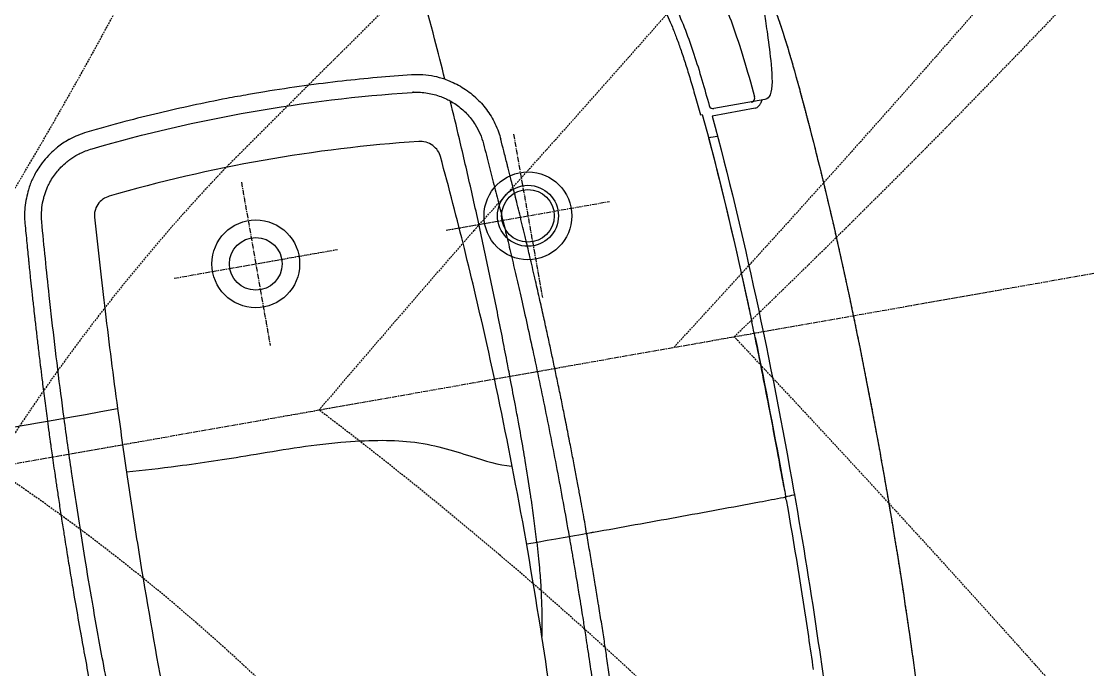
# Model space of a CAD drawing. Header units: millimetres. Extents: x 26027 to 581921, y 7230 to 233891.
# Drawn here: x 454661 to 455433, y 144951 to 145420 of the extents above; entities that cross this region are included whole.
import ezdxf

# ---------------------------------------------------------------- set-up
doc = ezdxf.new("R2010")
doc.units = ezdxf.units.MM
doc.header["$LTSCALE"] = 5
doc.linetypes.add('AXES2', pattern=[1.125, 0.75, -0.125, 0.125, -0.125])
doc.linetypes.add('CACHE', pattern=[0.375, 0.25, -0.125])
for name, color, linetype in [('GE-ANCHORAGE_FLOOR', 222, 'Continuous'), ('GE-EQUIPMENT', 140, 'Continuous'), ('GE-EQUIPMENT_INSERTION', 140, 'Continuous'), ('GE-EQUIPMENT_LIGHT', 141, 'Continuous'), ('GE-EQUIPMENT_OUTLINE', 131, 'CACHE'), ('GE-MAIN_AXIS', 83, 'AXES2'), ('GE-MM-SCATTER_LINES', 222, 'CACHE')]:
    doc.layers.add(name, color=color, linetype=linetype)

# ---------------------------------------------------------------- blocks, each defined once
blk = doc.blocks.new('GE-EUR02909')
at = {"layer": 'GE-MAIN_AXIS'}
blk.add_line((1383.9, 0), (-1383.9, 0), dxfattribs=at)
blk = doc.blocks.new('GE-EUR02460')
at = {"layer": 'GE-ANCHORAGE_FLOOR', "color": 83, "linetype": 'AXES2'}
for p, q in [((-800, -172), (-800, -52)), ((-600, -172), (-600, -52)), ((-740, -112), (-860, -112)), ((-540, -112), (-660, -112))]:
    blk.add_line(p, q, dxfattribs=at)
at = {"layer": 'GE-ANCHORAGE_FLOOR'}
for centre, radius in [((-800, -112), 31.75), ((-600, -112), 31.75), ((-800, -112), 22.05), ((-800, -112), 19.05), ((-600, -112), 19.05)]:
    blk.add_circle(centre, radius, dxfattribs=at)
at = {"layer": 'GE-EQUIPMENT'}
for p, q in [((-948.39, 120.42), (-948.39, 120.04)), ((-975.44, -160.19), (-943.91, -159.79)), ((-1009.62, -165.87), (-1009.62, -165.87)), ((-983.46, -164.98), (-946.02, -164.96)), ((-973.61, -164.97), (-973.61, -164.97)), ((-973.6, -164.97), (-973.6, -164.97)), ((-942.91, -169.01), (-942.91, -169.01)), ((-942.91, -169.01), (-942.91, -169.01)), ((-935.55, -162.21), (-937.01, -162.31))]:
    blk.add_line(p, q, dxfattribs=at)
blk.add_arc((-946.02, -167.96), 3, 5.35577, 90.0007, dxfattribs=at)
blk.add_ellipse((-946.39, 120.64), major_axis=(-2, 0), ratio=0.007674, start_param=4.95761, end_param=6.28277, dxfattribs=at)
for points, knots in [([(-1021.14, 118.13), (-1021.14, 151.47), (-1020.7, 184.81), (-1018.15, 279.54), (-1015.18, 340.96), (-1009.62, 402.13)], [0, 0, 0, 0, 10.000895, 10.000895, 28.428681, 28.428681, 28.428681, 28.428681]), ([(-954.89, 118.68), (-954.89, 155.29), (-954.39, 192.05), (-951.74, 283.77), (-948.79, 341.27), (-943.91, 396.36)], [0.000012, 0.000012, 0.000012, 0.000012, 10.983008, 10.983008, 27.63797, 27.63797, 27.63797, 27.63797]), ([(-948.39, 122.76), (-948.37, 156.1), (-947.94, 189.44), (-946.83, 230.86), (-946.58, 238.96), (-946.31, 247.06)], [0, 0, 0, 0, 10.000847, 10.000847, 12.432531, 12.432531, 12.432531, 12.432531]), ([(-1009.62, -165.87), (-1012.64, -132.66), (-1014.9, -99.39), (-1019.07, -18.44), (-1020.43, 29.28), (-1021.07, 90.71), (-1021.14, 104.42), (-1021.14, 118.13)], [0.000084, 0.000084, 0.000084, 0.000084, 10.002126, 10.002126, 24.317576, 24.317576, 28.430964, 28.430964, 28.430964, 28.430964]), ([(-954.89, 120.36), (-954.65, 120.37), (-954.41, 120.37), (-954.16, 120.38), (-952.24, 120.41), (-950.32, 120.42), (-948.39, 120.44)], [0.4586578, 0.4586578, 0.4586578, 0.4586578, 0.5196959, 0.5196959, 0.5196959, 1, 1, 1, 1]), ([(-954.89, 118.68), (-954.89, 118.61), (-954.89, 118.55), (-954.89, 118.42), (-954.89, 118.35), (-954.89, 118.29)], [-0.03896176, -0.03896176, -0.03896176, -0.03896176, -0.01951293, -0.01951293, -0.00006404, -0.00006404, -0.00006404, -0.00006404]), ([(-943.91, -159.79), (-947.82, -115.63), (-950.48, -70.14), (-954.04, 21.91), (-954.89, 70.34), (-954.89, 118.29)], [0.000002, 0.000002, 0.000002, 0.000002, 13.299605, 13.299605, 27.502731, 27.502731, 27.502731, 27.502731]), ([(-948.39, 120.04), (-948.39, 120.1), (-948.39, 120.17), (-948.39, 120.3), (-948.39, 120.36), (-948.39, 120.42)], [0.00011669, 0.00011669, 0.00011669, 0.00011669, 0.02005737, 0.02005737, 0.03781691, 0.03781691, 0.03781691, 0.03781691]), ([(-948.39, 112.86), (-948.37, 104.22), (-948.28, 85.69), (-947.95, 58.33), (-947.43, 31.78), (-946.9, 11.48), (-946.54, 0.01), (-946.42, -3.63)], [0.0253787, 0.0253787, 0.0253787, 0.0253787, 0.1171024, 0.2220703, 0.3157577, 0.3989807, 0.4375785, 0.4375785, 0.4375785, 0.4375785]), ([(-938.51, -144.96), (-941.88, -104.23), (-944.23, -62.51), (-945.95, -17.1), (-946.11, -12.76), (-946.26, -8.41)], [0.937716, 0.937716, 0.937716, 0.937716, 13.156408, 13.156408, 14.446378, 14.446378, 14.446378, 14.446378]), ([(-937.01, -162.31), (-940.03, -129.05), (-942.27, -95.77), (-944.89, -44.46), (-945.64, -26.44), (-946.26, -8.41)], [0, 0, 0, 0, 10.002319, 10.002319, 15.414386, 15.414386, 15.414386, 15.414386]), ([(-937.72, -154.32), (-937.72, -154.32), (-937.72, -154.32), (-937.72, -154.33), (-937.72, -154.34), (-937.71, -154.35)], [-0.1812839, -0.1812839, -0.1812839, -0.1812839, -0.1572763, -0.1572763, -0.001485, -0.001485, -0.001485, -0.001485]), ([(-975.44, -160.19), (-975.44, -160.19), (-975.45, -160.19), (-975.45, -160.19), (-975.94, -160.19), (-976.42, -160.29), (-976.91, -160.47), (-977.39, -160.65), (-977.88, -160.93), (-978.35, -161.29), (-978.86, -161.67), (-979.35, -162.15), (-979.84, -162.71), (-980.04, -162.95), (-980.24, -163.19), (-980.43, -163.46), (-980.71, -163.82), (-980.98, -164.22), (-981.25, -164.64), (-981.32, -164.75), (-981.38, -164.86), (-981.45, -164.96)], [0, 0, 0, 0, 0.0002544, 0.0002544, 0.0002544, 0.0718885, 0.0718885, 0.0718885, 0.1443951, 0.1443951, 0.1443951, 0.2209544, 0.2209544, 0.2209544, 0.252133, 0.252133, 0.252133, 0.295927, 0.295927, 0.295927, 0.3068073, 0.3068073, 0.3068073, 0.3068073]), ([(-994.64, -232.98), (-994.64, -232.98), (-994.32, -231.28), (-994.11, -228.93), (-993.77, -221.93), (-993.64, -216.83), (-993.22, -204.27), (-992.9, -196.57), (-991.47, -180.08), (-990.66, -172.15), (-986.86, -166.43), (-985.46, -165.11), (-983.46, -164.98)], [3.236518, 3.236518, 3.236518, 3.236518, 6.545003, 12.389474, 12.389474, 19.56434, 19.56434, 27.679807, 27.679807, 38.057767, 38.057767, 41.10105, 41.10105, 41.10105, 41.10105]), ([(-973.46, -164.98), (-973.99, -164.96), (-974.58, -165.13), (-975.05, -165.42), (-975.51, -165.72), (-975.88, -166.12), (-976.13, -166.61), (-976.37, -167.11), (-976.48, -167.71), (-976.43, -168.24)], [0, 0, 0, 0, 0.333333, 0.333333, 0.333333, 0.666667, 0.666667, 0.666667, 1, 1, 1, 1]), ([(-825.25, -355.19), (-832.16, -354.46), (-845.26, -353.01), (-862.51, -350.35), (-877.66, -346.93), (-890.93, -342.66), (-902.64, -337.48), (-913.06, -331.37), (-922.46, -324.25), (-931.07, -315.93), (-939.02, -306.22), (-946.44, -294.76), (-953.4, -280.98), (-959.8, -264.39), (-965.33, -245.02), (-969.89, -222.85), (-973.53, -197.59), (-975.49, -178.39), (-976.43, -168.24)], [0.0001051, 0.0001051, 0.0001051, 0.0001051, 0.0625, 0.125, 0.1875, 0.25, 0.3125, 0.375, 0.4375, 0.5, 0.5625, 0.625, 0.6875, 0.75, 0.8125, 0.875, 0.9375, 1, 1, 1, 1]), ([(-821.29, -322.43), (-847.27, -319.69), (-869.77, -316.9), (-895.05, -303.82), (-902.07, -298.54), (-913.16, -285.35), (-918.82, -277), (-927.05, -256.96), (-929.41, -249.62), (-934.53, -230.56), (-936.81, -218.27), (-940.45, -193.55), (-941.85, -180.32), (-943.03, -167.68)], [0.000001, 0.000001, 0.000001, 0.000001, 8.031317, 8.031317, 11.484706, 11.484706, 13.992308, 13.992308, 15.341388, 15.341388, 17.503573, 17.503573, 19.796344, 19.796344, 19.796344, 19.796344]), ([(-819.95, -315.13), (-821.93, -314.92), (-826.13, -314.47), (-832.78, -313.72), (-839.94, -312.83), (-847.14, -311.79), (-853.87, -310.63), (-859.84, -309.4), (-865.06, -308.13), (-869.66, -306.82), (-873.86, -305.43), (-877.88, -303.88), (-881.93, -302.08), (-886.15, -299.86), (-890.54, -297.1), (-894.93, -293.73), (-898.96, -289.96), (-902.42, -286.1), (-905.29, -282.41), (-907.7, -278.89), (-909.82, -275.43), (-911.79, -271.91), (-913.69, -268.17), (-915.58, -264.06), (-917.49, -259.47), (-919.41, -254.34), (-921.31, -248.65), (-923.17, -242.39), (-924.97, -235.5), (-926.71, -227.89), (-928.38, -219.48), (-929.98, -210.16), (-931.49, -199.85), (-932.92, -188.43), (-934.28, -175.77), (-935.12, -166.89), (-935.55, -162.21)], [0, 0, 0, 0, 0.027384, 0.058462, 0.092531, 0.127173, 0.15909, 0.187101, 0.211677, 0.233491, 0.25353, 0.273017, 0.29313, 0.314924, 0.338934, 0.364915, 0.391043, 0.414862, 0.435861, 0.454944, 0.473057, 0.491071, 0.5098, 0.530027, 0.552426, 0.57722, 0.604255, 0.633581, 0.665558, 0.700559, 0.739014, 0.781425, 0.828218, 0.879689, 0.936629, 1, 1, 1, 1]), ([(-1001.9, -228.23), (-1003.61, -218.8), (-1005.04, -208.91), (-1006.98, -192.87), (-1007.64, -186.7), (-1009.01, -172.55)], [0, 0, 0, 0, 3.014251, 3.014251, 4.879565, 4.879565, 4.879565, 4.879565]), ([(-205.58, -349.82), (-270.32, -349.07), (-334.98, -347.92), (-463.88, -344.5), (-528.28, -342.24), (-630.6, -337.2), (-669.06, -334.97), (-745.34, -329.58), (-783.75, -326.39), (-821.29, -322.43)], [-61.681232, -61.681232, -61.681232, -61.681232, -42.452455, -42.452455, -23.198725, -23.198725, -11.60335, -11.60335, -0.000001, -0.000001, -0.000001, -0.000001]), ([(-206.91, -342.57), (-225.3, -342.34), (-243.06, -342.09), (-259.92, -341.82), (-260.76, -341.81), (-261.59, -341.8), (-262.42, -341.78), (-278.37, -341.53), (-293.54, -341.26), (-308.61, -340.97), (-313.39, -340.88), (-318.16, -340.79), (-322.94, -340.69), (-333.99, -340.46), (-345.07, -340.23), (-356.36, -339.96), (-365.73, -339.75), (-375.25, -339.52), (-384.54, -339.28), (-391.27, -339.11), (-397.88, -338.94), (-404.23, -338.76), (-417.49, -338.4), (-429.62, -338.05), (-441.47, -337.69), (-443.12, -337.63), (-444.77, -337.58), (-446.41, -337.53), (-459.85, -337.11), (-473.09, -336.67), (-484.49, -336.26), (-486.9, -336.18), (-489.24, -336.1), (-491.5, -336.01), (-499.93, -335.71), (-507.45, -335.42), (-514.95, -335.13), (-521.93, -334.86), (-528.89, -334.58), (-535.42, -334.31), (-537.81, -334.21), (-540.13, -334.12), (-542.38, -334.02), (-550.79, -333.67), (-558.13, -333.35), (-566.55, -332.96), (-569.01, -332.85), (-571.55, -332.73), (-574.15, -332.61), (-580.47, -332.31), (-587.09, -331.98), (-593.39, -331.67), (-598.52, -331.41), (-603.43, -331.16), (-608.39, -330.9), (-612.03, -330.71), (-615.69, -330.52), (-619.46, -330.31), (-625.69, -329.98), (-632.24, -329.61), (-638.77, -329.25), (-641.58, -329.09), (-644.4, -328.92), (-647.18, -328.76), (-653.36, -328.41), (-659.39, -328.05), (-665.8, -327.65), (-668.96, -327.46), (-672.2, -327.25), (-675.61, -327.03), (-680.13, -326.74), (-684.92, -326.43), (-689.92, -326.09), (-696.37, -325.65), (-703.16, -325.18), (-710.14, -324.68), (-710.6, -324.65), (-711.07, -324.61), (-711.53, -324.58), (-717.8, -324.13), (-724.21, -323.65), (-730.81, -323.15), (-736.81, -322.68), (-742.96, -322.2), (-749.3, -321.69)], [0, 0, 0, 0, 0.066667, 0.066667, 0.066667, 0.069967, 0.069967, 0.069967, 0.133333, 0.133333, 0.133333, 0.153447, 0.153447, 0.153447, 0.2, 0.2, 0.2, 0.238666, 0.238666, 0.238666, 0.266667, 0.266667, 0.266667, 0.325187, 0.325187, 0.325187, 0.333333, 0.333333, 0.333333, 0.4, 0.4, 0.4, 0.414133, 0.414133, 0.414133, 0.466667, 0.466667, 0.466667, 0.51552, 0.51552, 0.51552, 0.533333, 0.533333, 0.533333, 0.6, 0.6, 0.6, 0.619401, 0.619401, 0.619401, 0.666667, 0.666667, 0.666667, 0.705103, 0.705103, 0.705103, 0.733333, 0.733333, 0.733333, 0.779891, 0.779891, 0.779891, 0.8, 0.8, 0.8, 0.844683, 0.844683, 0.844683, 0.866667, 0.866667, 0.866667, 0.895775, 0.895775, 0.895775, 0.933333, 0.933333, 0.933333, 0.935831, 0.935831, 0.935831, 0.969439, 0.969439, 0.969439, 1, 1, 1, 1])]:
    blk.add_open_spline(points, degree=3, knots=knots, dxfattribs=at)
for points in [[(-948.39, 122.75), (-948.39, 122.04), (-948.39, 121.33), (-948.39, 120.61)], [(-948.39, 120.59), (-948.39, 120.61), (-948.39, 120.62), (-948.39, 120.64)], [(-948.39, 120.42), (-948.39, 120.49), (-948.39, 120.56), (-948.39, 120.61)], [(-948.39, 112.86), (-948.39, 115.26), (-948.39, 117.65), (-948.39, 120.04)], [(-946.63, 3.1), (-947.76, 39.52), (-948.32, 76.31), (-948.39, 112.86)], [(-946.42, -3.63), (-946.37, -5.22), (-946.31, -6.81), (-946.26, -8.41)], [(-938.51, -144.96), (-940.73, -144.96), (-942.95, -144.96), (-945.17, -144.96)], [(-1009.01, -172.55), (-1009.22, -170.32), (-1009.42, -168.1), (-1009.62, -165.87)]]:
    blk.add_open_spline(points, degree=3, dxfattribs=at)
at = {"layer": 'GE-EQUIPMENT_LIGHT'}
for p, q in [((-444.04, -26.23), (-444.04, -26.23)), ((-429.53, -26.2), (-429.53, -26.2)), ((-764.27, -105.07), (-764.27, -105.06)), ((-757.82, -221.72), (-757.82, -221.72))]:
    blk.add_line(p, q, dxfattribs=at)
for centre, major_axis, ratio, start_param, end_param in [((-726.82, -159.95), (14.26, -66.46), 0.978159, 5.552799, 5.580338), ((-727.53, -164.77), (-50.02, -40.73), 0.999996, 0.398702, 0.398703)]:
    blk.add_ellipse(centre, major_axis=major_axis, ratio=ratio, start_param=start_param, end_param=end_param, dxfattribs=at)
for points, knots in [([(-790.15, 410.01), (-791.02, 399.35), (-791.84, 388.68), (-792.61, 378.01), (-793.21, 369.73), (-793.78, 361.46), (-794.32, 353.19), (-794.43, 351.47), (-794.55, 349.75), (-794.66, 348.03), (-795.22, 339.13), (-795.76, 330.23), (-796.26, 321.32), (-796.7, 313.5), (-797.12, 305.68), (-797.51, 297.86), (-797.62, 295.58), (-797.74, 293.29), (-797.84, 291), (-798.07, 286.32), (-798.28, 281.63), (-798.49, 276.94), (-798.73, 271.5), (-798.96, 266.06), (-799.17, 260.61), (-799.2, 259.81), (-799.23, 259.01), (-799.26, 258.21), (-799.48, 252.63), (-799.68, 247.05), (-799.87, 241.47), (-799.99, 237.94), (-800.11, 234.41), (-800.22, 230.88), (-800.26, 229.45), (-800.31, 228.02), (-800.35, 226.59), (-800.48, 222.12), (-800.61, 217.64), (-800.72, 213.17), (-800.82, 209.43), (-800.91, 205.69), (-801, 201.94), (-801.01, 201.48), (-801.02, 201.02), (-801.03, 200.56), (-801.12, 196.39), (-801.21, 192.23), (-801.29, 188.07), (-801.37, 183.72), (-801.45, 179.37), (-801.51, 175.02), (-801.52, 174.67), (-801.52, 174.32), (-801.53, 173.97), (-801.59, 169.82), (-801.65, 165.68), (-801.7, 161.54), (-801.7, 161.16), (-801.7, 160.77), (-801.71, 160.39), (-801.76, 156.24), (-801.8, 152.08), (-801.83, 147.93), (-801.83, 147.66), (-801.83, 147.39), (-801.83, 147.12), (-801.87, 142.91), (-801.89, 138.71), (-801.91, 134.5), (-801.92, 130.18), (-801.93, 125.86), (-801.95, 121.54)], [0.0000002, 0.0000002, 0.0000002, 0.0000002, 0.1111695, 0.1111695, 0.1111695, 0.1973143, 0.1973143, 0.1973143, 0.2151986, 0.2151986, 0.2151986, 0.3078582, 0.3078582, 0.3078582, 0.3892132, 0.3892132, 0.3892132, 0.4129988, 0.4129988, 0.4129988, 0.4617363, 0.4617363, 0.4617363, 0.5183257, 0.5183257, 0.5183257, 0.5266604, 0.5266604, 0.5266604, 0.5846706, 0.5846706, 0.5846706, 0.621353, 0.621353, 0.621353, 0.6361996, 0.6361996, 0.6361996, 0.6827036, 0.6827036, 0.6827036, 0.7215786, 0.7215786, 0.7215786, 0.7263794, 0.7263794, 0.7263794, 0.7696442, 0.7696442, 0.7696442, 0.8148295, 0.8148295, 0.8148295, 0.8184638, 0.8184638, 0.8184638, 0.8615102, 0.8615102, 0.8615102, 0.8654722, 0.8654722, 0.8654722, 0.9086272, 0.9086272, 0.9086272, 0.9114273, 0.9114273, 0.9114273, 0.9551145, 0.9551145, 0.9551145, 1, 1, 1, 1]), ([(-789.1, 121.57), (-789.09, 121.63), (-789.09, 121.71), (-789.1, 121.77), (-789.1, 121.8), (-789.1, 121.83), (-789.1, 121.85), (-789.11, 121.94), (-789.11, 122.04), (-789.11, 122.13), (-789.11, 122.33), (-789.11, 122.51), (-789.11, 122.7), (-789.11, 123.07), (-789.1, 123.44), (-789.1, 123.82), (-789.1, 123.9), (-789.1, 123.98), (-789.1, 124.05), (-789.1, 124.73), (-789.09, 125.4), (-789.09, 126.07), (-789.09, 126.82), (-789.09, 127.57), (-789.09, 128.32), (-789.08, 129.07), (-789.08, 129.81), (-789.08, 130.56), (-789.07, 132.06), (-789.07, 133.56), (-789.06, 135.06), (-789.06, 136.55), (-789.05, 138.05), (-789.04, 139.56), (-789.04, 140.62), (-789.03, 141.68), (-789.03, 142.75), (-789.01, 144.67), (-789, 146.61), (-788.98, 148.55), (-788.96, 151.58), (-788.93, 154.6), (-788.9, 157.54), (-788.88, 159.72), (-788.85, 161.86), (-788.83, 163.92), (-788.82, 164.8), (-788.81, 165.67), (-788.79, 166.53), (-788.75, 169.63), (-788.71, 172.59), (-788.66, 175.52), (-788.63, 177.9), (-788.59, 180.27), (-788.54, 182.68), (-788.48, 186.24), (-788.41, 189.9), (-788.34, 193.51), (-788.28, 196.2), (-788.23, 198.86), (-788.17, 201.43), (-788.09, 204.91), (-788.01, 208.21), (-787.92, 211.49), (-787.86, 213.89), (-787.8, 216.27), (-787.73, 218.7), (-787.57, 224.43), (-787.39, 230.37), (-787.21, 235.96), (-787.03, 241.55), (-786.85, 246.79), (-786.65, 252.15), (-786.45, 257.52), (-786.24, 263.02), (-786.02, 268.35), (-785.79, 273.68), (-785.56, 278.85), (-785.33, 284.02), (-785.09, 289.19), (-784.84, 294.37), (-784.57, 299.69), (-784.3, 305.01), (-784.01, 310.47), (-783.72, 315.73), (-783.43, 320.98), (-783.15, 326.03), (-782.81, 331.76), (-782.46, 337.49), (-782.06, 343.9), (-781.67, 349.97), (-781.28, 356.03), (-780.9, 361.76), (-780.45, 368.16), (-780, 374.57), (-779.48, 381.65), (-778.96, 388.54), (-778.44, 395.43), (-777.92, 402.12), (-777.36, 408.9)], [0.0000002, 0.0000002, 0.0000002, 0.0000002, 0.0005954, 0.0005954, 0.0005954, 0.0008288, 0.0008288, 0.0008288, 0.0016314, 0.0016314, 0.0016314, 0.0032797, 0.0032797, 0.0032797, 0.0066543, 0.0066543, 0.0066543, 0.0073514, 0.0073514, 0.0073514, 0.0133334, 0.0133334, 0.0133334, 0.0200084, 0.0200084, 0.0200084, 0.0266773, 0.0266773, 0.0266773, 0.0399766, 0.0399766, 0.0399766, 0.0531926, 0.0531926, 0.0531926, 0.0625, 0.0625, 0.0625, 0.0792895, 0.0792895, 0.0792895, 0.1055534, 0.1055534, 0.1055534, 0.125, 0.125, 0.125, 0.1333126, 0.1333126, 0.1333126, 0.1632527, 0.1632527, 0.1632527, 0.1875, 0.1875, 0.1875, 0.2232947, 0.2232947, 0.2232947, 0.25, 0.25, 0.25, 0.2860555, 0.2860555, 0.2860555, 0.3125, 0.3125, 0.3125, 0.375, 0.375, 0.375, 0.4375, 0.4375, 0.4375, 0.5, 0.5, 0.5, 0.5625, 0.5625, 0.5625, 0.625, 0.625, 0.625, 0.6875, 0.6875, 0.6875, 0.75, 0.75, 0.75, 0.8125, 0.8125, 0.8125, 0.875, 0.875, 0.875, 0.9375, 0.9375, 0.9375, 1, 1, 1, 1]), ([(-745.69, 406.86), (-747.38, 386.82), (-748.89, 366.77), (-751.54, 327), (-752.69, 307.28), (-755.28, 254.8), (-756.43, 222.01), (-757.1, 189.25)], [0.000016, 0.000016, 0.000016, 0.000016, 6.036087, 6.036087, 11.967253, 11.967253, 21.812244, 21.812244, 21.812244, 21.812244]), ([(-452.3, 403.01), (-451.57, 393.85), (-450.86, 384.57), (-449.54, 366.16), (-448.91, 356.93), (-447.92, 341.45), (-447.54, 335.26), (-446.69, 320.83), (-446.23, 312.54), (-445.56, 299.55), (-445.32, 294.78), (-444.84, 284.66), (-444.59, 279.24), (-443.09, 244.63), (-442.2, 215.65), (-441.6, 183.63), (-441.54, 180.26), (-441.35, 168.61), (-441.25, 160.37), (-441.05, 137.48), (-441.01, 123.07), (-441.09, 97.74), (-441.17, 86.72), (-441.52, 58.81), (-441.86, 41.89), (-442.4, 21.27), (-442.51, 17.04), (-443.03, -0.37), (-443.5, -13.09), (-444.03, -25.86)], [-41.808737, -41.808737, -41.808737, -41.808737, -39.151764, -39.151764, -36.473935, -36.473935, -34.694044, -34.694044, -32.317584, -32.317584, -30.953787, -30.953787, -29.378469, -29.378469, -20.900897, -20.900897, -19.903155, -19.903155, -17.454045, -17.454045, -13.108935, -13.108935, -9.897411, -9.897411, -5.073906, -5.073906, -3.834142, -3.834142, -0.000226, -0.000226, -0.000226, -0.000226]), ([(-431.79, -26.2), (-431.67, -23.37), (-431.55, -20.53), (-431.44, -17.7), (-431.36, -15.65), (-431.28, -13.6), (-431.2, -11.55), (-431.19, -11.1), (-431.17, -10.65), (-431.16, -10.19), (-431.14, -9.78), (-431.13, -9.37), (-431.11, -8.96), (-431.04, -7), (-430.97, -5.05), (-430.9, -3.09), (-430.82, -0.66), (-430.74, 1.77), (-430.66, 4.2), (-430.57, 6.85), (-430.49, 9.51), (-430.41, 12.16), (-430.36, 13.78), (-430.31, 15.39), (-430.27, 17), (-430.23, 18.43), (-430.19, 19.85), (-430.15, 21.28), (-430.05, 24.75), (-429.96, 28.22), (-429.87, 31.69), (-429.78, 35.58), (-429.69, 39.47), (-429.6, 43.36), (-429.59, 44.09), (-429.57, 44.81), (-429.56, 45.53), (-429.48, 49.2), (-429.41, 52.86), (-429.35, 56.53), (-429.26, 61.5), (-429.18, 66.46), (-429.11, 71.43), (-429.1, 72.31), (-429.09, 73.19), (-429.08, 74.07), (-429.02, 78.83), (-428.96, 83.59), (-428.92, 88.35), (-428.88, 93.12), (-428.85, 97.88), (-428.82, 102.65), (-428.81, 104.29), (-428.81, 105.94), (-428.8, 107.58), (-428.78, 114.59), (-428.77, 121.6), (-428.79, 128.61), (-428.79, 129.49), (-428.8, 130.38), (-428.8, 131.26), (-428.82, 137.34), (-428.85, 143.42), (-428.9, 149.5), (-428.96, 156.38), (-429.04, 163.25), (-429.13, 170.12), (-429.22, 176.28), (-429.32, 182.44), (-429.44, 188.6), (-429.46, 189.59), (-429.48, 190.59), (-429.5, 191.58), (-429.53, 193.32), (-429.57, 195.06), (-429.61, 196.81), (-429.72, 202.27), (-429.85, 207.73), (-430, 213.19), (-430.18, 220.11), (-430.38, 227.02), (-430.6, 233.93), (-430.73, 237.99), (-430.86, 242.05), (-431.01, 246.12), (-431.09, 248.62), (-431.19, 251.11), (-431.28, 253.61), (-431.51, 259.82), (-431.76, 266.03), (-432.03, 272.24), (-432.27, 278.02), (-432.53, 283.8), (-432.81, 289.58), (-433.04, 294.39), (-433.27, 299.21), (-433.52, 304.02), (-433.54, 304.42), (-433.56, 304.81), (-433.58, 305.2), (-433.82, 309.82), (-434.07, 314.44), (-434.33, 319.06), (-434.56, 323.24), (-434.8, 327.41), (-435.05, 331.59), (-435.28, 335.52), (-435.52, 339.46), (-435.77, 343.39), (-436.01, 347.29), (-436.26, 351.18), (-436.52, 355.07), (-436.69, 357.58), (-436.86, 360.1), (-437.03, 362.61), (-437.13, 364.19), (-437.24, 365.76), (-437.35, 367.34), (-437.58, 370.69), (-437.82, 374.05), (-438.06, 377.41), (-438.14, 378.4), (-438.21, 379.39), (-438.28, 380.39), (-438.6, 384.67), (-438.92, 388.95), (-439.24, 393.23), (-439.53, 397.07), (-439.82, 400.92), (-440.13, 404.77)], [0, 0, 0, 0, 0.019669, 0.019669, 0.019669, 0.033878, 0.033878, 0.033878, 0.03703, 0.03703, 0.03703, 0.03988, 0.03988, 0.03988, 0.05347, 0.05347, 0.05347, 0.07033, 0.07033, 0.07033, 0.088766, 0.088766, 0.088766, 0.099965, 0.099965, 0.099965, 0.109869, 0.109869, 0.109869, 0.133964, 0.133964, 0.133964, 0.16099, 0.16099, 0.16099, 0.166004, 0.166004, 0.166004, 0.191472, 0.191472, 0.191472, 0.225977, 0.225977, 0.225977, 0.232102, 0.232102, 0.232102, 0.265168, 0.265168, 0.265168, 0.298306, 0.298306, 0.298306, 0.309742, 0.309742, 0.309742, 0.358486, 0.358486, 0.358486, 0.364638, 0.364638, 0.364638, 0.406945, 0.406945, 0.406945, 0.454778, 0.454778, 0.454778, 0.49768, 0.49768, 0.49768, 0.504598, 0.504598, 0.504598, 0.516731, 0.516731, 0.516731, 0.55478, 0.55478, 0.55478, 0.602922, 0.602922, 0.602922, 0.631233, 0.631233, 0.631233, 0.648645, 0.648645, 0.648645, 0.691917, 0.691917, 0.691917, 0.732187, 0.732187, 0.732187, 0.76575, 0.76575, 0.76575, 0.768489, 0.768489, 0.768489, 0.80069, 0.80069, 0.80069, 0.829804, 0.829804, 0.829804, 0.857244, 0.857244, 0.857244, 0.884395, 0.884395, 0.884395, 0.901925, 0.901925, 0.901925, 0.912918, 0.912918, 0.912918, 0.936339, 0.936339, 0.936339, 0.943269, 0.943269, 0.943269, 0.973151, 0.973151, 0.973151, 1, 1, 1, 1]), ([(-483.34, -26.24), (-482.67, -9.25), (-482.03, 9.42), (-481.08, 43.69), (-480.7, 61.15), (-479.91, 113.18), (-479.82, 147.22), (-480.53, 211.51), (-481.27, 242.17), (-484.04, 314.72), (-486.36, 355.83), (-489.4, 396.93)], [0.000051, 0.000051, 0.000051, 0.000051, 5.102806, 5.102806, 10.100613, 10.100613, 20.05438, 20.05438, 29.215743, 29.215743, 41.242106, 41.242106, 41.242106, 41.242106]), ([(-765.39, 121.61), (-764.96, 128.17), (-764.46, 134.49), (-763.97, 140.07), (-763.91, 140.76), (-763.85, 141.45), (-763.78, 142.12), (-763.35, 146.87), (-762.89, 151.2), (-762.29, 156.1), (-761.7, 160.91), (-760.98, 166.28), (-760.23, 171.29), (-760.1, 172.12), (-759.98, 172.93), (-759.85, 173.74), (-758.97, 179.42), (-758.07, 184.43), (-757.1, 189.25)], [0, 0, 0, 0, 0.25, 0.25, 0.25, 0.28101, 0.28101, 0.28101, 0.5, 0.5, 0.5, 0.714671, 0.714671, 0.714671, 0.75, 0.75, 0.75, 1, 1, 1, 1]), ([(-757.1, 189.25), (-757.87, 151.98), (-758.03, 114.62), (-757.13, 42.92), (-756.15, 8.04), (-754.6, -26.23)], [0.000072, 0.000072, 0.000072, 0.000072, 11.192507, 11.192507, 21.610707, 21.610707, 21.610707, 21.610707]), ([(-757.83, 121.51), (-803.66, 121.53), (-805.35, 121.53), (-807.04, 121.52), (-827.39, 121.46), (-847.85, 121.39), (-868.21, 121.28), (-888.58, 121.17), (-908.85, 121.03), (-929.07, 120.83), (-935.01, 120.78), (-940.95, 120.72), (-946.88, 120.65)], [0, 0, 0, 0, 0.0348819, 0.0348819, 0.0348819, 0.4555863, 0.4555863, 0.4555863, 0.8762906, 0.8762906, 0.8762906, 0.9999998, 0.9999998, 0.9999998, 0.9999998]), ([(-801.95, 121.54), (-801.97, 119.34), (-801.99, 117.14), (-802, 114.95), (-802.01, 112.55), (-801.99, 110.16), (-801.98, 107.76), (-801.97, 105.14), (-801.96, 102.53), (-801.95, 99.91), (-801.93, 97.02), (-801.91, 94.14), (-801.89, 91.26), (-801.87, 89.83), (-801.86, 88.4), (-801.85, 86.96), (-801.83, 85.21), (-801.82, 83.46), (-801.8, 81.71), (-801.76, 78.18), (-801.72, 74.66), (-801.67, 71.14), (-801.61, 67.25), (-801.55, 63.36), (-801.49, 59.48), (-801.46, 57.57), (-801.42, 55.67), (-801.39, 53.77), (-801.34, 51.41), (-801.3, 49.06), (-801.25, 46.71), (-801.16, 42.21), (-801.06, 37.71), (-800.95, 33.21), (-800.86, 29.44), (-800.76, 25.68), (-800.65, 21.91), (-800.64, 21.29), (-800.62, 20.67), (-800.6, 20.05), (-800.49, 16.02), (-800.37, 11.99), (-800.24, 7.95), (-800.13, 4.27), (-800.01, 0.58), (-799.88, -3.11), (-799.81, -4.97), (-799.75, -6.83), (-799.68, -8.69), (-799.62, -10.34), (-799.56, -12), (-799.5, -13.65), (-799.36, -17.44), (-799.21, -21.22), (-799.06, -25), (-798.88, -29.26), (-798.7, -33.52), (-798.51, -37.78), (-798.51, -37.9), (-798.5, -38.03), (-798.5, -38.16), (-798.29, -42.76), (-798.08, -47.36), (-797.86, -51.96), (-797.62, -56.87), (-797.38, -61.77), (-797.12, -66.67), (-797.11, -66.79), (-797.11, -66.92), (-797.1, -67.04), (-796.83, -72.24), (-796.54, -77.43), (-796.25, -82.63), (-796.03, -86.56), (-795.8, -90.49), (-795.56, -94.41), (-795.48, -95.81), (-795.39, -97.21), (-795.31, -98.6), (-794.99, -103.78), (-794.66, -108.96), (-794.32, -114.13), (-794.16, -116.62), (-793.99, -119.1), (-793.82, -121.59), (-793.67, -123.8), (-793.52, -126.01), (-793.37, -128.22), (-793.21, -130.49), (-793.05, -132.77), (-792.88, -135.04), (-792.75, -136.89), (-792.62, -138.75), (-792.48, -140.6), (-792.29, -143.22), (-792.1, -145.84), (-791.9, -148.46), (-791.82, -149.48), (-791.74, -150.5), (-791.67, -151.52), (-791.42, -154.75), (-791.17, -157.98), (-790.91, -161.21), (-790.69, -164.12), (-790.46, -167.02), (-790.22, -169.92)], [0, 0, 0, 0, 0.022601, 0.022601, 0.022601, 0.047229, 0.047229, 0.047229, 0.074168, 0.074168, 0.074168, 0.103815, 0.103815, 0.103815, 0.118542, 0.118542, 0.118542, 0.136565, 0.136565, 0.136565, 0.17281, 0.17281, 0.17281, 0.212786, 0.212786, 0.212786, 0.232361, 0.232361, 0.232361, 0.25657, 0.25657, 0.25657, 0.302845, 0.302845, 0.302845, 0.341585, 0.341585, 0.341585, 0.347958, 0.347958, 0.347958, 0.389459, 0.389459, 0.389459, 0.427374, 0.427374, 0.427374, 0.446516, 0.446516, 0.446516, 0.463547, 0.463547, 0.463547, 0.502462, 0.502462, 0.502462, 0.54628, 0.54628, 0.54628, 0.547602, 0.547602, 0.547602, 0.594941, 0.594941, 0.594941, 0.645411, 0.645411, 0.645411, 0.646657, 0.646657, 0.646657, 0.700169, 0.700169, 0.700169, 0.740608, 0.740608, 0.740608, 0.754981, 0.754981, 0.754981, 0.808309, 0.808309, 0.808309, 0.833908, 0.833908, 0.833908, 0.856698, 0.856698, 0.856698, 0.880107, 0.880107, 0.880107, 0.899229, 0.899229, 0.899229, 0.926221, 0.926221, 0.926221, 0.936734, 0.936734, 0.936734, 0.970051, 0.970051, 0.970051, 1, 1, 1, 1]), ([(-765.39, 121.61), (-765.97, 111.05), (-766.43, 100.82), (-766.75, 90.88), (-766.79, 89.51), (-766.83, 88.15), (-766.87, 86.79), (-767.12, 78.3), (-767.27, 70.04), (-767.34, 62.02), (-767.37, 59.14), (-767.38, 56.29), (-767.39, 53.43), (-767.4, 47.08), (-767.37, 40.69), (-767.33, 33.86), (-767.3, 29.86), (-767.26, 25.7), (-767.22, 21.49), (-767.16, 15.29), (-767.09, 9), (-767.01, 2.93), (-766.95, -1.18), (-766.89, -5.18), (-766.83, -9.11), (-766.74, -14.93), (-766.64, -20.59), (-766.52, -26.23)], [0, 0, 0, 0, 0.2, 0.2, 0.2, 0.227595, 0.227595, 0.227595, 0.4, 0.4, 0.4, 0.462067, 0.462067, 0.462067, 0.6, 0.6, 0.6, 0.680862, 0.680862, 0.680862, 0.8, 0.8, 0.8, 0.880694, 0.880694, 0.880694, 1, 1, 1, 1]), ([(-481.75, 19.77), (-493.94, 20.8), (-505.93, 21.52), (-537.04, 22.88), (-552.61, 23.26), (-593.78, 23.74), (-614.08, 23.67), (-657.06, 27.41), (-673.68, 30.02), (-704.14, 38.9), (-716.87, 45.63), (-738.76, 57.08), (-747.87, 61.79), (-756.92, 64.14)], [-21.577893, -21.577893, -21.577893, -21.577893, -18.85658, -18.85658, -15.123338, -15.123338, -11.086447, -11.086447, -7.960741, -7.960741, -4.380455, -4.380455, -1.5311, -1.5311, -1.5311, -1.5311]), ([(-766.52, -26.23), (-766.3, -38.67), (-765.73, -63.55), (-764.71, -94.64), (-763.69, -119.5), (-762.55, -144.35), (-761.05, -172.38), (-759.69, -194.18), (-759.07, -203.57)], [0, 0, 0, 0, 0.2102351, 0.420456, 0.5255664, 0.6306769, 0.8408978, 0.9999994, 0.9999994, 0.9999994, 0.9999994]), ([(-754.6, -26.23), (-753.54, -49.81), (-752.23, -73.06), (-749.15, -117.81), (-747.24, -141.99), (-745.11, -165.12)], [-14.763327, -14.763327, -14.763327, -14.763327, -6.971792, -6.971792, -0.000017, -0.000017, -0.000017, -0.000017]), ([(-490.94, -165.44), (-489.33, -142.34), (-487.85, -118.49), (-485.38, -73.43), (-484.27, -50.02), (-483.34, -26.24)], [-13.519128, -13.519128, -13.519128, -13.519128, -7.141141, -7.141141, -0.000053, -0.000053, -0.000053, -0.000053]), ([(-444.04, -26.23), (-444.99, -49.95), (-446.26, -73.88), (-448.07, -103.68), (-448.44, -109.58), (-450.01, -133.35), (-451.36, -151.18), (-452.77, -168.83)], [0.000466, 0.000466, 0.000466, 0.000466, 7.122902, 7.122902, 8.875975, 8.875975, 14.212085, 14.212085, 14.212085, 14.212085]), ([(-444.03, -25.86), (-444.03, -25.92), (-444.03, -25.98), (-444.04, -26.11), (-444.04, -26.17), (-444.04, -26.23)], [0.00022554, 0.00022554, 0.00022554, 0.00022554, 0.01857796, 0.01857796, 0.03692957, 0.03692957, 0.03692957, 0.03692957]), ([(-440.59, -169.93), (-440.2, -165.14), (-439.82, -160.36), (-439.45, -155.58), (-439.11, -151.23), (-438.78, -146.87), (-438.46, -142.51), (-438.44, -142.24), (-438.42, -141.96), (-438.4, -141.69), (-438.13, -138.02), (-437.87, -134.35), (-437.61, -130.69), (-437.41, -127.88), (-437.22, -125.07), (-437.03, -122.26), (-436.97, -121.45), (-436.92, -120.65), (-436.86, -119.85), (-436.63, -116.45), (-436.41, -113.04), (-436.19, -109.64), (-436.05, -107.4), (-435.9, -105.15), (-435.76, -102.9), (-435.7, -101.84), (-435.63, -100.77), (-435.56, -99.71), (-435.36, -96.35), (-435.15, -93), (-434.96, -89.64), (-434.75, -86.12), (-434.55, -82.59), (-434.35, -79.06), (-434.14, -75.21), (-433.93, -71.36), (-433.73, -67.51), (-433.67, -66.48), (-433.62, -65.44), (-433.56, -64.41), (-433.4, -61.22), (-433.24, -58.02), (-433.08, -54.83), (-432.86, -50.23), (-432.64, -45.64), (-432.43, -41.04), (-432.21, -36.1), (-432, -31.15), (-431.79, -26.2)], [0, 0, 0, 0, 0.0999661, 0.0999661, 0.0999661, 0.1910489, 0.1910489, 0.1910489, 0.1967912, 0.1967912, 0.1967912, 0.2734226, 0.2734226, 0.2734226, 0.3320925, 0.3320925, 0.3320925, 0.3488926, 0.3488926, 0.3488926, 0.4199005, 0.4199005, 0.4199005, 0.4668097, 0.4668097, 0.4668097, 0.4890389, 0.4890389, 0.4890389, 0.5590206, 0.5590206, 0.5590206, 0.6326436, 0.6326436, 0.6326436, 0.7129064, 0.7129064, 0.7129064, 0.7344672, 0.7344672, 0.7344672, 0.8010481, 0.8010481, 0.8010481, 0.8968486, 0.8968486, 0.8968486, 0.9999771, 0.9999771, 0.9999771, 0.9999771]), ([(-759.07, -203.57), (-761.64, -201.48), (-764.01, -199.12), (-768.24, -193.98), (-770.1, -191.21), (-772.46, -186.78), (-773.17, -185.26), (-774.77, -181.35), (-775.55, -178.92), (-776.75, -173.94), (-777.16, -171.39), (-777.37, -168.82)], [0.000046, 0.000046, 0.000046, 0.000046, 1.003333, 1.003333, 2.007099, 2.007099, 2.511159, 2.511159, 3.274974, 3.274974, 4.048555, 4.048555, 4.048555, 4.048555]), ([(-745.11, -165.12), (-745, -166.29), (-744.71, -167.97), (-743.28, -171.1), (-742.38, -172.61), (-739.6, -175.48), (-738.08, -176.49), (-734.66, -178.18), (-732.82, -178.53), (-731.54, -178.67)], [-1.376475, -1.376475, -1.376475, -1.376475, -0.944407, -0.944407, -0.666192, -0.666192, -0.393913, -0.393913, -0.000033, -0.000033, -0.000033, -0.000033]), ([(-503.91, -178.54), (-502.66, -178.4), (-500.88, -178.06), (-497.58, -176.46), (-496.16, -175.51), (-493.35, -172.63), (-492.53, -171.08), (-491.28, -168.27), (-491.02, -166.6), (-490.94, -165.44)], [-0.8898512, -0.8898512, -0.8898512, -0.8898512, -0.6766032, -0.6766032, -0.5277743, -0.5277743, -0.350628, -0.350628, -0.0000454, -0.0000454, -0.0000454, -0.0000454]), ([(-452.77, -168.83), (-453.02, -171.81), (-453.52, -174.65), (-454.22, -177.36), (-454.36, -177.9), (-454.51, -178.43), (-454.66, -178.96), (-455.34, -181.24), (-456.15, -183.41), (-457.11, -185.5), (-457.49, -186.33), (-457.89, -187.15), (-458.31, -187.95), (-459.22, -189.69), (-460.24, -191.39), (-461.35, -193.01), (-462.05, -194.04), (-462.8, -195.04), (-463.58, -196.02), (-464.59, -197.28), (-465.67, -198.5), (-466.81, -199.67), (-467.93, -200.82), (-469.11, -201.92), (-470.34, -202.96), (-471.3, -203.77), (-472.29, -204.55), (-473.31, -205.28), (-474.91, -206.44), (-476.56, -207.49), (-478.25, -208.43), (-479.05, -208.88), (-479.86, -209.3), (-480.68, -209.7), (-482.71, -210.69), (-484.81, -211.55), (-487.04, -212.28), (-487.59, -212.46), (-488.15, -212.63), (-488.72, -212.8), (-491.38, -213.57), (-494.21, -214.15), (-497.97, -214.56)], [0.0000002, 0.0000002, 0.0000002, 0.0000002, 0.1190487, 0.1190487, 0.1190487, 0.1428571, 0.1428571, 0.1428571, 0.2451823, 0.2451823, 0.2451823, 0.2857143, 0.2857143, 0.2857143, 0.3733381, 0.3733381, 0.3733381, 0.4285714, 0.4285714, 0.4285714, 0.5004193, 0.5004193, 0.5004193, 0.5714286, 0.5714286, 0.5714286, 0.6271272, 0.6271272, 0.6271272, 0.7142857, 0.7142857, 0.7142857, 0.7554739, 0.7554739, 0.7554739, 0.8571429, 0.8571429, 0.8571429, 0.882271, 0.882271, 0.882271, 1, 1, 1, 1]), ([(-759.57, -218.76), (-763.02, -216.74), (-766.26, -214.39), (-769.26, -211.75), (-772.26, -209.1), (-775.01, -206.16), (-777.43, -203.02), (-777.52, -202.91), (-777.6, -202.81), (-777.68, -202.7), (-780, -199.65), (-782.02, -196.43), (-783.74, -193), (-785.53, -189.45), (-787, -185.69), (-788.1, -181.81), (-788.69, -179.71), (-789.17, -177.57), (-789.54, -175.41), (-789.85, -173.6), (-790.08, -171.76), (-790.22, -169.92)], [0, 0, 0, 0, 0.2, 0.2, 0.2, 0.4, 0.4, 0.4, 0.406951, 0.406951, 0.406951, 0.6, 0.6, 0.6, 0.8, 0.8, 0.8, 0.908587, 0.908587, 0.908587, 1, 1, 1, 1]), ([(-442.56, -181.22), (-442.55, -181.2), (-441.34, -177.1), (-440.76, -173.51), (-440.59, -169.93)], [0.8565711, 0.8565711, 0.8565711, 0.8565711, 0.8571429, 1, 1, 1, 1]), ([(-731.54, -178.67), (-694, -182.73), (-656.17, -184.76), (-580.13, -184.73), (-541.98, -182.66), (-503.91, -178.54)], [-23.162115, -23.162115, -23.162115, -23.162115, -11.603429, -11.603429, -0.000231, -0.000231, -0.000231, -0.000231]), ([(-448.19, -195.13), (-447.89, -194.57), (-445.91, -190.64), (-443.76, -185.28), (-442.56, -181.22)], [0.6894903, 0.6894903, 0.6894903, 0.6894903, 0.7142857, 0.8565711, 0.8565711, 0.8565711, 0.8565711]), ([(-459.26, -209.64), (-456.61, -207.09), (-452.44, -202.1), (-449.59, -197.79), (-448.19, -195.13)], [0.447679, 0.447679, 0.447679, 0.447679, 0.5714286, 0.6894903, 0.6894903, 0.6894903, 0.6894903]), ([(-752.89, -207.86), (-753.97, -207.22), (-755.03, -206.55), (-757.09, -205.11), (-758.09, -204.36), (-759.07, -203.57)], [0.0000563, 0.0000563, 0.0000563, 0.0000563, 0.3811052, 0.3811052, 0.7608561, 0.7608561, 0.7608561, 0.7608561]), ([(-733.9, -214.36), (-733.97, -214.35), (-734, -214.35), (-734.11, -214.33), (-734.16, -214.33), (-734.32, -214.31), (-734.42, -214.29), (-734.74, -214.25), (-734.95, -214.22), (-735.58, -214.12), (-736, -214.05), (-737.25, -213.82), (-738.08, -213.65), (-740.56, -213.07), (-742.19, -212.6), (-746.95, -210.96), (-749.96, -209.58), (-752.89, -207.86)], [-2.083074, -2.083074, -2.083074, -2.083074, -2.067325, -2.067325, -2.050832, -2.050832, -2.017849, -2.017849, -1.951894, -1.951894, -1.820021, -1.820021, -1.556422, -1.556422, -1.030055, -1.030055, -0.000024, -0.000024, -0.000024, -0.000024]), ([(-733.9, -214.36), (-733.74, -214.38), (-733.58, -214.4), (-733.26, -214.44), (-733.1, -214.46), (-732.94, -214.48)], [-0.09903444, -0.09903444, -0.09903444, -0.09903444, -0.04957437, -0.04957437, -0.00058911, -0.00058911, -0.00058911, -0.00058911]), ([(-497.97, -214.56), (-537.11, -218.84), (-576.43, -220.89), (-655.03, -220.8), (-694.24, -218.65), (-732.94, -214.48)], [-23.843821, -23.843821, -23.843821, -23.843821, -11.915825, -11.915825, -0.000659, -0.000659, -0.000659, -0.000659]), ([(-473.28, -219.94), (-472.67, -219.6), (-468.44, -217.13), (-463.25, -213.36), (-459.67, -210.03), (-459.26, -209.64)], [0.2615077, 0.2615077, 0.2615077, 0.2615077, 0.2857143, 0.4285714, 0.447679, 0.447679, 0.447679, 0.447679]), ([(-757.96, -219.68), (-757.25, -229.72), (-754.69, -263.76), (-751.67, -297.75), (-749.3, -321.69)], [0, 0, 0, 0, 0.29487, 1, 1, 1, 1]), ([(-757.96, -219.68), (-755.6, -220.97), (-753.17, -222.1), (-750.65, -223.09), (-748.13, -224.07), (-745.52, -224.9), (-742.86, -225.55), (-740.2, -226.21), (-737.49, -226.68), (-734.71, -226.98)], [0, 0, 0, 0, 0.333333, 0.333333, 0.333333, 0.666667, 0.666667, 0.666667, 1, 1, 1, 1]), ([(-483.25, -224.21), (-482.99, -224.13), (-479.36, -222.96), (-476.26, -221.6), (-473.28, -219.94)], [0.1337479, 0.1337479, 0.1337479, 0.1337479, 0.1428571, 0.2615077, 0.2615077, 0.2615077, 0.2615077]), ([(-734.71, -226.98), (-726.43, -227.89), (-718.13, -228.69), (-709.81, -229.41), (-701.41, -230.13), (-692.99, -230.76), (-684.57, -231.29), (-675.34, -231.87), (-666.1, -232.34), (-656.86, -232.69), (-647.27, -233.06), (-637.67, -233.29), (-628.07, -233.41), (-624.05, -233.45), (-620.02, -233.48), (-616, -233.48), (-610.74, -233.49), (-605.48, -233.45), (-600.22, -233.38), (-591.67, -233.27), (-583.11, -233.05), (-574.56, -232.74), (-566.38, -232.44), (-558.2, -232.05), (-550.03, -231.56), (-541.52, -231.06), (-533.02, -230.46), (-524.52, -229.76), (-515.05, -228.97), (-505.6, -228.06), (-496.15, -227.03)], [0, 0, 0, 0, 0.10514, 0.10514, 0.10514, 0.211428, 0.211428, 0.211428, 0.327776, 0.327776, 0.327776, 0.448368, 0.448368, 0.448368, 0.49887, 0.49887, 0.49887, 0.564864, 0.564864, 0.564864, 0.672108, 0.672108, 0.672108, 0.774604, 0.774604, 0.774604, 0.881259, 0.881259, 0.881259, 1, 1, 1, 1])]:
    blk.add_open_spline(points, degree=3, knots=knots, dxfattribs=at)
for points in [[(-777.37, -168.82), (-777.83, -163.09), (-778.7, -152.01), (-779.86, -136.45), (-780.9, -121.78), (-781.86, -107.25), (-782.79, -92.19), (-783.69, -76.54), (-784.55, -60.22), (-785.42, -42.3), (-786.31, -21.67), (-787.17, 1.75), (-787.87, 25.32), (-788.42, 48.65), (-788.81, 72.33), (-789.06, 96.51), (-789.11, 113.14), (-789.1, 121.57)], [(-379.08, -26.22), (-396.34, -26.22), (-413.94, -26.2), (-483.34, -26.24)], [(-496.15, -227.03), (-491.46, -226.4), (-487.08, -225.41), (-483.25, -224.21)]]:
    blk.add_open_spline(points, degree=3, dxfattribs=at)
at = {"layer": 'GE-EQUIPMENT_OUTLINE'}
blk.add_line((-1009.62, -165.87), (-1009.62, -165.87), dxfattribs=at)
for points, knots in [([(-1021.14, 118.13), (-1021.14, 151.47), (-1020.7, 184.81), (-1018.15, 279.54), (-1015.18, 340.96), (-1009.62, 402.13)], [0, 0, 0, 0, 10.000895, 10.000895, 28.428681, 28.428681, 28.428681, 28.428681]), ([(-1009.62, -165.87), (-1012.64, -132.66), (-1014.9, -99.39), (-1019.07, -18.44), (-1020.43, 29.28), (-1021.07, 90.71), (-1021.14, 104.42), (-1021.14, 118.13)], [0.000084, 0.000084, 0.000084, 0.000084, 10.002126, 10.002126, 24.317576, 24.317576, 28.430964, 28.430964, 28.430964, 28.430964]), ([(-994.51, -258.09), (-996.04, -252.94), (-997.4, -247.69), (-999.07, -240.44), (-999.49, -238.54), (-1001.9, -228.23), (-1003.61, -218.8), (-1005.04, -208.91), (-1006.98, -192.87), (-1007.64, -186.7), (-1009.01, -172.55), (-1009.22, -170.32), (-1009.42, -168.1), (-1009.62, -165.87)], [0, 0, 0, 0, 1.803547, 1.803547, 2.43916, 2.43916, 2.43916, 5.453412, 5.453412, 7.318726, 7.318726, 7.318726, 7.990041, 7.990041, 7.990041, 7.990041]), ([(379.11, -383.97), (334.95, -383.97), (287.08, -383.97), (220.51, -383.97), (204.13, -383.97), (187.56, -383.97), (57.64, -384), (27.75, -384), (-30.77, -384), (-59.21, -384), (-87.37, -384), (-165.85, -384), (-167.13, -384), (-168.41, -384), (-173.95, -384), (-179.48, -384), (-185, -384), (-190.52, -384), (-196.02, -384), (-201.51, -384), (-206.99, -384), (-212.46, -384), (-217.91, -384), (-223.37, -384), (-228.8, -384), (-234.21, -384), (-239.62, -384), (-245.02, -384), (-250.39, -384), (-255.76, -384), (-261.11, -384), (-266.43, -384), (-271.75, -384), (-277.06, -384), (-282.33, -384), (-285.54, -384), (-288.75, -384), (-291.95, -384), (-293.99, -384), (-296.03, -384), (-298.07, -384), (-303.29, -384), (-308.49, -384), (-313.65, -384), (-318.81, -384), (-323.95, -384), (-329.05, -384), (-334.15, -384), (-339.22, -384), (-344.25, -384), (-349.29, -384), (-354.29, -384), (-359.26, -384), (-364.23, -384), (-369.16, -384), (-374.05, -384), (-378.95, -384), (-383.81, -384), (-388.62, -384), (-393.44, -384), (-398.22, -384), (-402.96, -384), (-407.7, -384), (-412.4, -384), (-417.05, -384), (-421.7, -384), (-426.32, -384), (-430.88, -384), (-435.45, -384), (-439.97, -384), (-444.44, -384), (-448.92, -384), (-453.35, -384), (-457.73, -384), (-462.11, -384), (-466.45, -384), (-470.72, -384), (-473.79, -384), (-476.82, -384), (-479.83, -384), (-536.48, -383.99), (-582.62, -383.99), (-646.42, -383.99), (-665.97, -383.99), (-678.57, -383.98), (-680.29, -383.36), (-682.12, -382.73), (-686.66, -381.26), (-689.4, -380.43), (-699.94, -377.4), (-707.84, -375.45), (-718.99, -372.94), (-722.22, -372.24), (-725.45, -371.57)], [0, 0, 0, 0, 16.214399, 16.214399, 21.408226, 21.408226, 21.408226, 30.403503, 30.403503, 38.96359, 38.96359, 38.96359, 38.971326, 38.971326, 38.971326, 39.004967, 39.004967, 39.004967, 39.038629, 39.038629, 39.038629, 39.072311, 39.072311, 39.072311, 39.106014, 39.106014, 39.106014, 39.139737, 39.139737, 39.139737, 39.173482, 39.173482, 39.173482, 39.207247, 39.207247, 39.207247, 39.227848, 39.227848, 39.227848, 39.241033, 39.241033, 39.241033, 39.274839, 39.274839, 39.274839, 39.308666, 39.308666, 39.308666, 39.342514, 39.342514, 39.342514, 39.376383, 39.376383, 39.376383, 39.410273, 39.410273, 39.410273, 39.444183, 39.444183, 39.444183, 39.478115, 39.478115, 39.478115, 39.512067, 39.512067, 39.512067, 39.54604, 39.54604, 39.54604, 39.580034, 39.580034, 39.580034, 39.614049, 39.614049, 39.614049, 39.648085, 39.648085, 39.648085, 39.672465, 39.672465, 39.672465, 63.688294, 63.688294, 85.31192, 85.31192, 85.31192, 85.900752, 85.900752, 86.76027, 86.76027, 89.195973, 89.195973, 90.187808, 90.187808, 90.187808, 90.187808])]:
    blk.add_open_spline(points, degree=3, knots=knots, dxfattribs=at)
at = {"layer": 'GE-MM-SCATTER_LINES'}
for points in [[(-2657.84, -1614.18, -0.03216), (-1967.82, -837.68, -0.045456), (-931.79, 0, -0.017391), (-1419.64, 803.5, -0.062199), (-1906.08, 1991.62, -0.077787), (-1968.8, 2530.89, -0.097279)], [(-1466.76, 1888.64, 0.088425), (-1436.17, 1557.85, 0.041082), (-1231.51, 956.98, 0.040906), (-971.9, 450.32, 0.047008), (-626.75, 0, -0.002807), (-759.6, -108.25, 0.012361), (-1413.75, -644.22, 0.041749), (-1766.37, -1026.9, 0.085647), (-1925.71, -1345.48, 0.077165), (-1943.37, -1646.54, 0.130435), (-1805.3, -1934.62, 0.086237), (-1469.62, -2176.11, 0.063967), (-827.87, -2352.9, 0.036307), (-0.07, -2409.22, 0.036307), (827.73, -2352.9, 0.063967)], [(1218.9, -1448.61, -0.095966), (697.53, -1659.95, -0.054285), (-0.07, -1734.21, -0.054285), (-697.67, -1659.95, -0.095966), (-1219.04, -1448.61, -0.079904), (-1405.36, -1279.06, -0.183233), (-1481.68, -1091.7, -0.148539), (-1442.15, -872.37, -0.09937), (-1219.29, -618.84, -0.031823), (-892.67, -393.76, 0.002438), (-589.01, -183.01, 0.049751), (-386.94, 0, -0.117779), (-755.14, 569.2, -0.039275), (-939.21, 1115.68, -0.08037), (-980.06, 1454.55, -0.169962), (-883.43, 1681.18, -0.13336)], [(887.35, 0, -0.018319), (1569.09, -559.34, -0.025066), (2044, -1012.77, -0.032472), (2545.06, -1597.23, -0.070239), (2870.74, -2176.73, -0.121658), (2917.16, -2556.39, -0.150558), (2802.23, -2792.61, -0.136905), (2240.21, -3048.25, -0.042121), (1093.99, -3155.94, -0.012265), (-0.07, -3172.29, -0.012265), (-1094.13, -3155.94, -0.042121), (-2240.35, -3048.25, -0.136905), (-2802.37, -2792.61, -0.150558), (-2917.3, -2556.39, -0.121658), (-2870.88, -2176.73, -0.070239), (-2545.2, -1597.23, -0.032472), (-2044.14, -1012.77, -0.025066), (-1569.23, -559.34, -0.018319), (-887.49, 0)]]:
    blk.add_lwpolyline(points, format="xyb", dxfattribs=at)
blk.add_lwpolyline([(-0.07, -1166.3, 0.055046), (346.73, -1194.1, 0.130885), (633.96, -1122.25, 0.185507), (736.5, -984.92, 0.123784), (733.06, -711.51, 0.078623), (556.34, -341.27, 0.026468), (330.63, -78.16), (257.97, 0, 0.058507), (459.61, 436.9, 0.063282), (537.3, 747.06, 0.205916), (487.07, 1023.17, 0.15871), (313.07, 1176.97, 0.068311), (-0.07, 1219.05, 0.068311), (-313.21, 1176.97, 0.15871), (-487.21, 1023.17, 0.205916), (-537.44, 747.06, 0.063282), (-459.75, 436.9, 0.058507), (-258.11, 0), (-330.77, -78.16, 0.026468), (-556.48, -341.27, 0.078623), (-733.2, -711.51, 0.123784), (-736.64, -984.92, 0.185507), (-634.1, -1122.25, 0.130885), (-346.87, -1194.1, 0.055046)], format="xyb", close=True, dxfattribs=at)

msp = doc.modelspace()

# ---------------------------------------------------------------- block references
at = {"layer": 'GE-EQUIPMENT_INSERTION', "rotation": 189.9999999999999}
msp.add_blockref('GE-EUR02909', (454259.3, 145029.81), dxfattribs=at)

# ---------------------------------------------------------------- next in the draw order: block references
msp.add_blockref('GE-EUR02460', (454259.3, 145029.81), dxfattribs=at)

doc.saveas('drawing.dxf')
